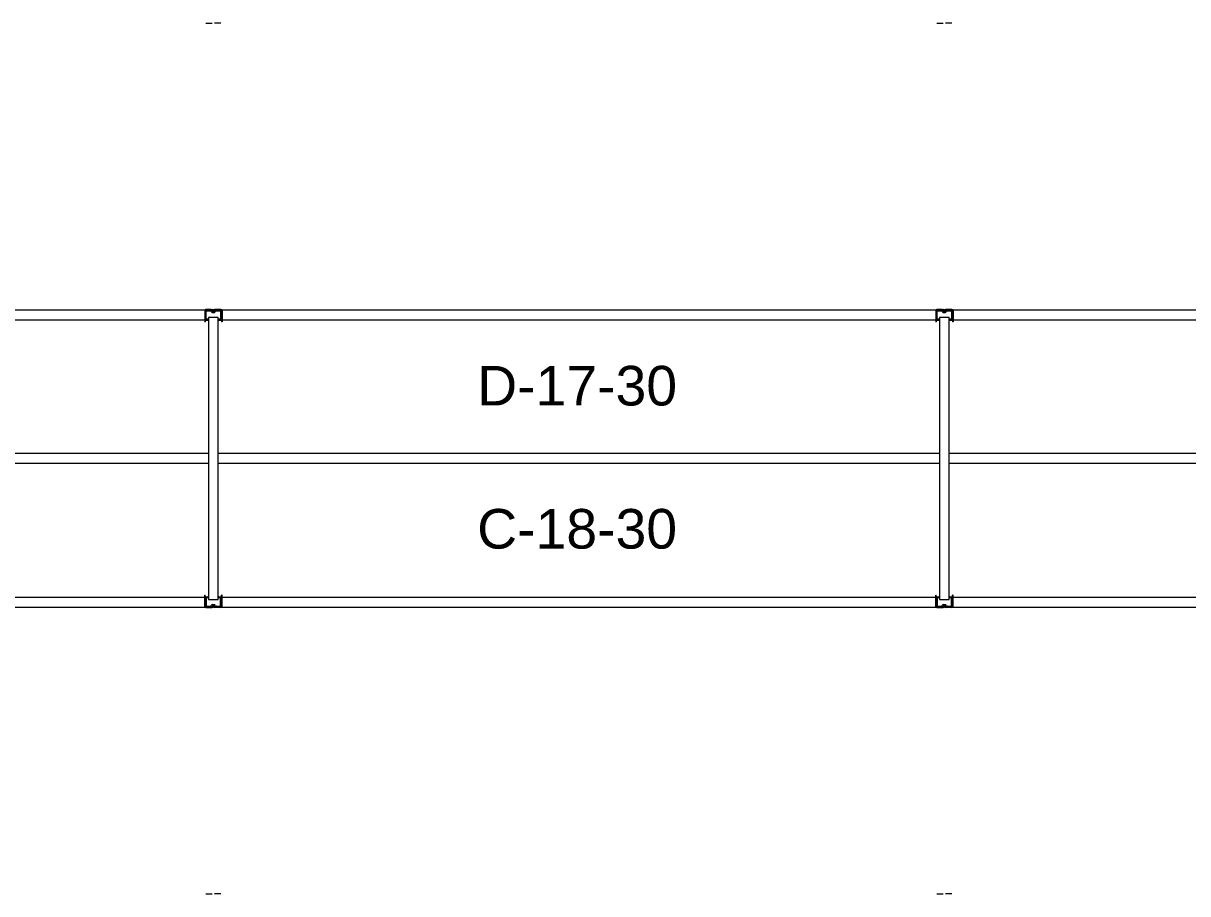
# Model space of a CAD drawing. Header units: inches. Extents: x 2743 to 10591, y -1604 to 5792.
# Drawn here: x 3380.9 to 3616.1, y -568.2 to -392.5 of the extents above; entities that cross this region are included whole.
import ezdxf

# ---------------------------------------------------------------- set-up
doc = ezdxf.new("R2010")
doc.units = ezdxf.units.IN
doc.header["$LTSCALE"] = 0.1875
doc.header["$MEASUREMENT"] = 0
for name, color, linetype, lineweight in [('22 Dimension', 7, 'Continuous', 5), ('32 Echelle', 160, 'Continuous', 15), ('33 Poutre', 30, 'Continuous', 15)]:
    doc.layers.add(name, color=color, linetype=linetype, lineweight=lineweight)
doc.styles.add('arial', font='')
doc.styles.get('arial').set_extended_font_data('Arial')

msp = doc.modelspace()

# ---------------------------------------------------------------- hatches: boundary and pattern name
at = {"layer": '32 Echelle'}
for points in [[(3418.33382, -452.52988), (3418.33382, -452.34238), (3418.14632, -452.34238)], [(3418.33382, -452.52988), (3418.33382, -452.34238), (3418.14632, -452.34238)], [(3420.33382, -452.52988), (3420.33382, -452.34238), (3420.52132, -452.34238)], [(3420.33382, -452.52988), (3420.33382, -452.34238), (3420.52132, -452.34238)], [(3565.95882, -452.52988), (3565.95882, -452.34238), (3565.77132, -452.34238)], [(3565.95882, -452.52988), (3565.95882, -452.34238), (3565.77132, -452.34238)], [(3567.95882, -452.52988), (3567.95882, -452.34238), (3568.14632, -452.34238)], [(3567.95882, -452.52988), (3567.95882, -452.34238), (3568.14632, -452.34238)], [(3418.33382, -508.15488), (3418.33382, -508.34238), (3418.14632, -508.34238)], [(3418.33382, -508.15488), (3418.33382, -508.34238), (3418.14632, -508.34238)], [(3420.33382, -508.15488), (3420.33382, -508.34238), (3420.52132, -508.34238)], [(3420.33382, -508.15488), (3420.33382, -508.34238), (3420.52132, -508.34238)], [(3565.95882, -508.15488), (3565.95882, -508.34238), (3565.77132, -508.34238)], [(3565.95882, -508.15488), (3565.95882, -508.34238), (3565.77132, -508.34238)], [(3567.95882, -508.15488), (3567.95882, -508.34238), (3568.14632, -508.34238)], [(3567.95882, -508.15488), (3567.95882, -508.34238), (3568.14632, -508.34238)]]:
    msp.add_hatch(color=256, dxfattribs=at).paths.add_polyline_path(points)

# ---------------------------------------------------------------- linework, layer by layer
at = {"layer": '22 Dimension'}
for p, q in [((3418.33382, -479.34238), (3272.70882, -479.34238)), ((3565.95882, -479.34238), (3420.33382, -479.34238)), ((3713.58382, -479.34238), (3567.95882, -479.34238)), ((3418.33382, -481.34238), (3272.70882, -481.34238)), ((3565.95882, -481.34238), (3420.33382, -481.34238)), ((3713.58382, -481.34238), (3567.95882, -481.34238))]:
    msp.add_line(p, q, dxfattribs=at)
at = {"layer": '32 Echelle', "linetype": 'Continuous', "lineweight": 25}
for p, q in [((3417.70886, -450.52613), (3417.70886, -452.15863)), ((3417.70886, -450.52613), (3417.70886, -452.15863)), ((3417.79886, -452.15863), (3417.79886, -450.52613)), ((3417.79886, -452.15863), (3417.79886, -450.52613)), ((3418.82145, -450.34238), (3417.89261, -450.34238)), ((3418.82145, -450.34238), (3417.89261, -450.34238)), ((3417.89261, -450.43238), (3418.82145, -450.43238)), ((3417.89261, -450.43238), (3418.82145, -450.43238)), ((3418.9111, -450.49872), (3418.95501, -450.64236)), ((3418.9111, -450.49872), (3418.95501, -450.64236)), ((3419.04108, -450.61604), (3418.99717, -450.47241)), ((3419.04108, -450.61604), (3418.99717, -450.47241)), ((3419.5369, -450.68238), (3419.13073, -450.68238)), ((3419.5369, -450.68238), (3419.13073, -450.68238)), ((3419.13073, -450.77238), (3419.5369, -450.77238)), ((3419.13073, -450.77238), (3419.5369, -450.77238)), ((3419.67047, -450.47241), (3419.62655, -450.61604)), ((3419.67047, -450.47241), (3419.62655, -450.61604)), ((3419.71262, -450.64236), (3419.75653, -450.49872)), ((3419.71262, -450.64236), (3419.75653, -450.49872)), ((3420.77502, -450.34238), (3419.84619, -450.34238)), ((3420.77502, -450.34238), (3419.84619, -450.34238)), ((3419.84619, -450.43238), (3420.77502, -450.43238)), ((3419.84619, -450.43238), (3420.77502, -450.43238)), ((3420.86877, -450.52613), (3420.86877, -452.15863)), ((3420.86877, -450.52613), (3420.86877, -452.15863)), ((3420.95877, -452.15863), (3420.95877, -450.52613)), ((3420.95877, -452.15863), (3420.95877, -450.52613)), ((3565.33386, -450.52613), (3565.33386, -452.15863)), ((3565.33386, -450.52613), (3565.33386, -452.15863)), ((3565.42386, -452.15863), (3565.42386, -450.52613)), ((3565.42386, -452.15863), (3565.42386, -450.52613)), ((3566.44645, -450.34238), (3565.51761, -450.34238)), ((3566.44645, -450.34238), (3565.51761, -450.34238)), ((3565.51761, -450.43238), (3566.44645, -450.43238)), ((3565.51761, -450.43238), (3566.44645, -450.43238)), ((3566.5361, -450.49872), (3566.58001, -450.64236)), ((3566.5361, -450.49872), (3566.58001, -450.64236)), ((3566.66608, -450.61604), (3566.62217, -450.47241)), ((3566.66608, -450.61604), (3566.62217, -450.47241)), ((3567.1619, -450.68238), (3566.75573, -450.68238)), ((3567.1619, -450.68238), (3566.75573, -450.68238)), ((3566.75573, -450.77238), (3567.1619, -450.77238)), ((3566.75573, -450.77238), (3567.1619, -450.77238)), ((3567.29547, -450.47241), (3567.25155, -450.61604)), ((3567.29547, -450.47241), (3567.25155, -450.61604)), ((3567.33762, -450.64236), (3567.38153, -450.49872)), ((3567.33762, -450.64236), (3567.38153, -450.49872)), ((3568.40002, -450.34238), (3567.47119, -450.34238)), ((3568.40002, -450.34238), (3567.47119, -450.34238)), ((3567.47119, -450.43238), (3568.40002, -450.43238)), ((3567.47119, -450.43238), (3568.40002, -450.43238)), ((3568.49377, -450.52613), (3568.49377, -452.15863)), ((3568.49377, -450.52613), (3568.49377, -452.15863)), ((3568.58377, -452.15863), (3568.58377, -450.52613)), ((3568.58377, -452.15863), (3568.58377, -450.52613)), ((3418.30886, -452.25238), (3417.89261, -452.25238)), ((3418.30886, -452.25238), (3417.89261, -452.25238)), ((3417.89261, -452.34238), (3418.30886, -452.34238)), ((3417.89261, -452.34238), (3418.30886, -452.34238)), ((3418.30886, -452.34238), (3418.30886, -452.25238)), ((3418.30886, -452.34238), (3418.30886, -452.25238)), ((3420.77502, -452.25238), (3420.35877, -452.25238)), ((3420.35877, -452.25238), (3420.35877, -452.34238)), ((3420.77502, -452.25238), (3420.35877, -452.25238)), ((3420.35877, -452.25238), (3420.35877, -452.34238)), ((3420.35877, -452.34238), (3420.77502, -452.34238)), ((3420.35877, -452.34238), (3420.77502, -452.34238)), ((3565.93386, -452.25238), (3565.51761, -452.25238)), ((3565.93386, -452.25238), (3565.51761, -452.25238)), ((3565.51761, -452.34238), (3565.93386, -452.34238)), ((3565.51761, -452.34238), (3565.93386, -452.34238)), ((3565.93386, -452.34238), (3565.93386, -452.25238)), ((3565.93386, -452.34238), (3565.93386, -452.25238)), ((3568.40002, -452.25238), (3567.98377, -452.25238)), ((3567.98377, -452.25238), (3567.98377, -452.34238)), ((3568.40002, -452.25238), (3567.98377, -452.25238)), ((3567.98377, -452.25238), (3567.98377, -452.34238)), ((3567.98377, -452.34238), (3568.40002, -452.34238)), ((3567.98377, -452.34238), (3568.40002, -452.34238)), ((3417.70886, -510.15863), (3417.70886, -508.52613)), ((3417.70886, -510.15863), (3417.70886, -508.52613)), ((3417.79886, -508.52613), (3417.79886, -510.15863)), ((3417.79886, -508.52613), (3417.79886, -510.15863)), ((3417.89261, -508.34238), (3418.30886, -508.34238)), ((3417.89261, -508.34238), (3418.30886, -508.34238)), ((3418.30886, -508.43238), (3417.89261, -508.43238)), ((3418.30886, -508.43238), (3417.89261, -508.43238)), ((3417.89261, -510.25238), (3418.82145, -510.25238)), ((3417.89261, -510.25238), (3418.82145, -510.25238)), ((3418.30886, -508.34238), (3418.30886, -508.43238)), ((3418.30886, -508.34238), (3418.30886, -508.43238)), ((3418.9111, -510.18604), (3418.95501, -510.04241)), ((3418.9111, -510.18604), (3418.95501, -510.04241)), ((3419.04108, -510.06872), (3418.99717, -510.21236)), ((3419.04108, -510.06872), (3418.99717, -510.21236)), ((3419.13073, -509.91238), (3419.5369, -509.91238)), ((3419.13073, -509.91238), (3419.5369, -509.91238)), ((3419.5369, -510.00238), (3419.13073, -510.00238)), ((3419.5369, -510.00238), (3419.13073, -510.00238)), ((3419.67047, -510.21236), (3419.62655, -510.06872)), ((3419.67047, -510.21236), (3419.62655, -510.06872)), ((3419.71262, -510.04241), (3419.75653, -510.18604)), ((3419.71262, -510.04241), (3419.75653, -510.18604)), ((3419.84619, -510.25238), (3420.77502, -510.25238)), ((3419.84619, -510.25238), (3420.77502, -510.25238)), ((3420.35877, -508.34238), (3420.77502, -508.34238)), ((3420.35877, -508.43238), (3420.35877, -508.34238)), ((3420.35877, -508.34238), (3420.77502, -508.34238)), ((3420.35877, -508.43238), (3420.35877, -508.34238)), ((3420.77502, -508.43238), (3420.35877, -508.43238)), ((3420.77502, -508.43238), (3420.35877, -508.43238)), ((3420.86877, -510.15863), (3420.86877, -508.52613)), ((3420.86877, -510.15863), (3420.86877, -508.52613)), ((3420.95877, -508.52613), (3420.95877, -510.15863)), ((3420.95877, -508.52613), (3420.95877, -510.15863)), ((3565.33386, -510.15863), (3565.33386, -508.52613)), ((3565.33386, -510.15863), (3565.33386, -508.52613)), ((3565.42386, -508.52613), (3565.42386, -510.15863)), ((3565.42386, -508.52613), (3565.42386, -510.15863)), ((3565.51761, -508.34238), (3565.93386, -508.34238)), ((3565.51761, -508.34238), (3565.93386, -508.34238)), ((3565.93386, -508.43238), (3565.51761, -508.43238)), ((3565.93386, -508.43238), (3565.51761, -508.43238)), ((3565.51761, -510.25238), (3566.44645, -510.25238)), ((3565.51761, -510.25238), (3566.44645, -510.25238)), ((3565.93386, -508.34238), (3565.93386, -508.43238)), ((3565.93386, -508.34238), (3565.93386, -508.43238)), ((3566.5361, -510.18604), (3566.58001, -510.04241)), ((3566.5361, -510.18604), (3566.58001, -510.04241)), ((3566.66608, -510.06872), (3566.62217, -510.21236)), ((3566.66608, -510.06872), (3566.62217, -510.21236)), ((3566.75573, -509.91238), (3567.1619, -509.91238)), ((3566.75573, -509.91238), (3567.1619, -509.91238)), ((3567.1619, -510.00238), (3566.75573, -510.00238)), ((3567.1619, -510.00238), (3566.75573, -510.00238)), ((3567.29547, -510.21236), (3567.25155, -510.06872)), ((3567.29547, -510.21236), (3567.25155, -510.06872)), ((3567.33762, -510.04241), (3567.38153, -510.18604)), ((3567.33762, -510.04241), (3567.38153, -510.18604)), ((3567.47119, -510.25238), (3568.40002, -510.25238)), ((3567.47119, -510.25238), (3568.40002, -510.25238)), ((3567.98377, -508.34238), (3568.40002, -508.34238)), ((3567.98377, -508.43238), (3567.98377, -508.34238)), ((3567.98377, -508.34238), (3568.40002, -508.34238)), ((3567.98377, -508.43238), (3567.98377, -508.34238)), ((3568.40002, -508.43238), (3567.98377, -508.43238)), ((3568.40002, -508.43238), (3567.98377, -508.43238)), ((3568.49377, -510.15863), (3568.49377, -508.52613)), ((3568.49377, -510.15863), (3568.49377, -508.52613)), ((3568.58377, -508.52613), (3568.58377, -510.15863)), ((3568.58377, -508.52613), (3568.58377, -510.15863)), ((3418.82145, -510.34238), (3417.89261, -510.34238)), ((3418.82145, -510.34238), (3417.89261, -510.34238)), ((3420.77502, -510.34238), (3419.84619, -510.34238)), ((3420.77502, -510.34238), (3419.84619, -510.34238)), ((3566.44645, -510.34238), (3565.51761, -510.34238)), ((3566.44645, -510.34238), (3565.51761, -510.34238)), ((3568.40002, -510.34238), (3567.47119, -510.34238)), ((3568.40002, -510.34238), (3567.47119, -510.34238))]:
    msp.add_line(p, q, dxfattribs=at)
at = {"layer": '32 Echelle'}
for p, q in [((3418.33382, -452.34238), (3418.14632, -452.34238)), ((3418.33382, -452.52988), (3418.14632, -452.34238)), ((3418.33382, -452.34238), (3418.14632, -452.34238)), ((3418.33382, -452.52988), (3418.14632, -452.34238)), ((3420.33382, -451.84238), (3418.33382, -451.84238)), ((3418.33382, -451.84238), (3418.33382, -508.84238)), ((3420.33382, -451.84238), (3418.33382, -451.84238)), ((3418.33382, -451.84238), (3418.33382, -508.84238)), ((3418.33382, -452.52988), (3418.33382, -452.34238)), ((3418.33382, -452.52988), (3418.33382, -452.34238)), ((3420.33382, -508.84238), (3420.33382, -451.84238)), ((3420.33382, -508.84238), (3420.33382, -451.84238)), ((3420.33382, -452.34238), (3420.52132, -452.34238)), ((3420.33382, -452.52988), (3420.33382, -452.34238)), ((3420.33382, -452.52988), (3420.52132, -452.34238)), ((3420.33382, -452.34238), (3420.52132, -452.34238)), ((3420.33382, -452.52988), (3420.33382, -452.34238)), ((3420.33382, -452.52988), (3420.52132, -452.34238)), ((3565.95882, -452.34238), (3565.77132, -452.34238)), ((3565.95882, -452.52988), (3565.77132, -452.34238)), ((3565.95882, -452.34238), (3565.77132, -452.34238)), ((3565.95882, -452.52988), (3565.77132, -452.34238)), ((3567.95882, -451.84238), (3565.95882, -451.84238)), ((3565.95882, -451.84238), (3565.95882, -508.84238)), ((3567.95882, -451.84238), (3565.95882, -451.84238)), ((3565.95882, -451.84238), (3565.95882, -508.84238)), ((3565.95882, -452.52988), (3565.95882, -452.34238)), ((3565.95882, -452.52988), (3565.95882, -452.34238)), ((3567.95882, -508.84238), (3567.95882, -451.84238)), ((3567.95882, -508.84238), (3567.95882, -451.84238)), ((3567.95882, -452.34238), (3568.14632, -452.34238)), ((3567.95882, -452.52988), (3567.95882, -452.34238)), ((3567.95882, -452.52988), (3568.14632, -452.34238)), ((3567.95882, -452.34238), (3568.14632, -452.34238)), ((3567.95882, -452.52988), (3567.95882, -452.34238)), ((3567.95882, -452.52988), (3568.14632, -452.34238)), ((3418.33382, -508.15488), (3418.14632, -508.34238)), ((3418.33382, -508.15488), (3418.14632, -508.34238)), ((3418.33382, -508.34238), (3418.14632, -508.34238)), ((3418.33382, -508.34238), (3418.14632, -508.34238)), ((3418.33382, -508.15488), (3418.33382, -508.34238)), ((3418.33382, -508.15488), (3418.33382, -508.34238)), ((3418.33382, -508.84238), (3420.33382, -508.84238)), ((3418.33382, -508.84238), (3420.33382, -508.84238)), ((3420.33382, -508.15488), (3420.33382, -508.34238)), ((3420.33382, -508.15488), (3420.52132, -508.34238)), ((3420.33382, -508.15488), (3420.33382, -508.34238)), ((3420.33382, -508.15488), (3420.52132, -508.34238)), ((3420.33382, -508.34238), (3420.52132, -508.34238)), ((3420.33382, -508.34238), (3420.52132, -508.34238)), ((3565.95882, -508.15488), (3565.77132, -508.34238)), ((3565.95882, -508.15488), (3565.77132, -508.34238)), ((3565.95882, -508.34238), (3565.77132, -508.34238)), ((3565.95882, -508.34238), (3565.77132, -508.34238)), ((3565.95882, -508.15488), (3565.95882, -508.34238)), ((3565.95882, -508.15488), (3565.95882, -508.34238)), ((3565.95882, -508.84238), (3567.95882, -508.84238)), ((3565.95882, -508.84238), (3567.95882, -508.84238)), ((3567.95882, -508.15488), (3567.95882, -508.34238)), ((3567.95882, -508.15488), (3568.14632, -508.34238)), ((3567.95882, -508.15488), (3567.95882, -508.34238)), ((3567.95882, -508.15488), (3568.14632, -508.34238)), ((3567.95882, -508.34238), (3568.14632, -508.34238)), ((3567.95882, -508.34238), (3568.14632, -508.34238))]:
    msp.add_line(p, q, dxfattribs=at)
at = {"layer": '32 Echelle', "linetype": 'Continuous', "lineweight": 25}
for centre, radius, start, end in [((3417.89261, -450.52613), 0.18375, 90, 180), ((3417.89261, -450.52613), 0.18375, 90, 180), ((3417.89261, -450.52613), 0.09375, 90, 180), ((3417.89261, -450.52613), 0.09375, 90, 180), ((3418.82145, -450.52613), 0.18375, 17, 90), ((3418.82145, -450.52613), 0.18375, 17, 90), ((3418.82145, -450.52613), 0.09375, 17, 90), ((3418.82145, -450.52613), 0.09375, 17, 90), ((3419.13073, -450.58863), 0.18375, 197, 270), ((3419.13073, -450.58863), 0.18375, 197, 270), ((3419.13073, -450.58863), 0.09375, 197, 270), ((3419.13073, -450.58863), 0.09375, 197, 270), ((3419.5369, -450.58863), 0.09375, 270, 343), ((3419.5369, -450.58863), 0.09375, 270, 343), ((3419.5369, -450.58863), 0.18375, 270, 343), ((3419.5369, -450.58863), 0.18375, 270, 343), ((3419.84619, -450.52613), 0.18375, 90, 163), ((3419.84619, -450.52613), 0.18375, 90, 163), ((3419.84619, -450.52613), 0.09375, 90, 163), ((3419.84619, -450.52613), 0.09375, 90, 163), ((3420.77502, -450.52613), 0.18375, 0, 90), ((3420.77502, -450.52613), 0.18375, 0, 90), ((3420.77502, -450.52613), 0.09375, 0, 90), ((3420.77502, -450.52613), 0.09375, 0, 90), ((3565.51761, -450.52613), 0.18375, 90, 180), ((3565.51761, -450.52613), 0.18375, 90, 180), ((3565.51761, -450.52613), 0.09375, 90, 180), ((3565.51761, -450.52613), 0.09375, 90, 180), ((3566.44645, -450.52613), 0.18375, 17, 90), ((3566.44645, -450.52613), 0.18375, 17, 90), ((3566.44645, -450.52613), 0.09375, 17, 90), ((3566.44645, -450.52613), 0.09375, 17, 90), ((3566.75573, -450.58863), 0.18375, 197, 270), ((3566.75573, -450.58863), 0.18375, 197, 270), ((3566.75573, -450.58863), 0.09375, 197, 270), ((3566.75573, -450.58863), 0.09375, 197, 270), ((3567.1619, -450.58863), 0.09375, 270, 343), ((3567.1619, -450.58863), 0.09375, 270, 343), ((3567.1619, -450.58863), 0.18375, 270, 343), ((3567.1619, -450.58863), 0.18375, 270, 343), ((3567.47119, -450.52613), 0.18375, 90, 163), ((3567.47119, -450.52613), 0.18375, 90, 163), ((3567.47119, -450.52613), 0.09375, 90, 163), ((3567.47119, -450.52613), 0.09375, 90, 163), ((3568.40002, -450.52613), 0.18375, 0, 90), ((3568.40002, -450.52613), 0.18375, 0, 90), ((3568.40002, -450.52613), 0.09375, 0, 90), ((3568.40002, -450.52613), 0.09375, 0, 90), ((3417.89261, -452.15863), 0.18375, 180, 270), ((3417.89261, -452.15863), 0.18375, 180, 270), ((3417.89261, -452.15863), 0.09375, 180, 270), ((3417.89261, -452.15863), 0.09375, 180, 270), ((3420.77502, -452.15863), 0.09375, 270, 0), ((3420.77502, -452.15863), 0.18375, 270, 0), ((3420.77502, -452.15863), 0.09375, 270, 0), ((3420.77502, -452.15863), 0.18375, 270, 0), ((3565.51761, -452.15863), 0.18375, 180, 270), ((3565.51761, -452.15863), 0.18375, 180, 270), ((3565.51761, -452.15863), 0.09375, 180, 270), ((3565.51761, -452.15863), 0.09375, 180, 270), ((3568.40002, -452.15863), 0.09375, 270, 0), ((3568.40002, -452.15863), 0.18375, 270, 0), ((3568.40002, -452.15863), 0.09375, 270, 0), ((3568.40002, -452.15863), 0.18375, 270, 0), ((3417.89261, -508.52613), 0.18375, 90, 180), ((3417.89261, -508.52613), 0.18375, 90, 180), ((3417.89261, -510.15863), 0.18375, 180, 270), ((3417.89261, -510.15863), 0.18375, 180, 270), ((3417.89261, -508.52613), 0.09375, 90, 180), ((3417.89261, -508.52613), 0.09375, 90, 180), ((3417.89261, -510.15863), 0.09375, 180, 270), ((3417.89261, -510.15863), 0.09375, 180, 270), ((3418.82145, -510.15863), 0.09375, 270, 343), ((3418.82145, -510.15863), 0.09375, 270, 343), ((3418.82145, -510.15863), 0.18375, 270, 343), ((3418.82145, -510.15863), 0.18375, 270, 343), ((3419.13073, -510.09613), 0.18375, 90, 163), ((3419.13073, -510.09613), 0.18375, 90, 163), ((3419.13073, -510.09613), 0.09375, 90, 163), ((3419.13073, -510.09613), 0.09375, 90, 163), ((3419.5369, -510.09613), 0.18375, 17, 90), ((3419.5369, -510.09613), 0.18375, 17, 90), ((3419.5369, -510.09613), 0.09375, 17, 90), ((3419.5369, -510.09613), 0.09375, 17, 90), ((3419.84619, -510.15863), 0.18375, 197, 270), ((3419.84619, -510.15863), 0.18375, 197, 270), ((3419.84619, -510.15863), 0.09375, 197, 270), ((3419.84619, -510.15863), 0.09375, 197, 270), ((3420.77502, -508.52613), 0.18375, 0, 90), ((3420.77502, -508.52613), 0.18375, 0, 90), ((3420.77502, -508.52613), 0.09375, 0, 90), ((3420.77502, -508.52613), 0.09375, 0, 90), ((3420.77502, -510.15863), 0.09375, 270, 0), ((3420.77502, -510.15863), 0.18375, 270, 0), ((3420.77502, -510.15863), 0.09375, 270, 0), ((3420.77502, -510.15863), 0.18375, 270, 0), ((3565.51761, -508.52613), 0.18375, 90, 180), ((3565.51761, -508.52613), 0.18375, 90, 180), ((3565.51761, -510.15863), 0.18375, 180, 270), ((3565.51761, -510.15863), 0.18375, 180, 270), ((3565.51761, -508.52613), 0.09375, 90, 180), ((3565.51761, -508.52613), 0.09375, 90, 180), ((3565.51761, -510.15863), 0.09375, 180, 270), ((3565.51761, -510.15863), 0.09375, 180, 270), ((3566.44645, -510.15863), 0.09375, 270, 343), ((3566.44645, -510.15863), 0.09375, 270, 343), ((3566.44645, -510.15863), 0.18375, 270, 343), ((3566.44645, -510.15863), 0.18375, 270, 343), ((3566.75573, -510.09613), 0.18375, 90, 163), ((3566.75573, -510.09613), 0.18375, 90, 163), ((3566.75573, -510.09613), 0.09375, 90, 163), ((3566.75573, -510.09613), 0.09375, 90, 163), ((3567.1619, -510.09613), 0.18375, 17, 90), ((3567.1619, -510.09613), 0.18375, 17, 90), ((3567.1619, -510.09613), 0.09375, 17, 90), ((3567.1619, -510.09613), 0.09375, 17, 90), ((3567.47119, -510.15863), 0.18375, 197, 270), ((3567.47119, -510.15863), 0.18375, 197, 270), ((3567.47119, -510.15863), 0.09375, 197, 270), ((3567.47119, -510.15863), 0.09375, 197, 270), ((3568.40002, -508.52613), 0.18375, 0, 90), ((3568.40002, -508.52613), 0.18375, 0, 90), ((3568.40002, -508.52613), 0.09375, 0, 90), ((3568.40002, -508.52613), 0.09375, 0, 90), ((3568.40002, -510.15863), 0.09375, 270, 0), ((3568.40002, -510.15863), 0.18375, 270, 0), ((3568.40002, -510.15863), 0.09375, 270, 0), ((3568.40002, -510.15863), 0.18375, 270, 0)]:
    msp.add_arc(centre, radius, start, end, dxfattribs=at)
at = {"layer": '33 Poutre'}
for p, q in [((3417.82782, -392.46138), (3419.08982, -392.46138)), ((3420.83982, -392.46138), (3419.57782, -392.46138)), ((3565.45282, -392.46138), (3566.71482, -392.46138)), ((3568.46482, -392.46138), (3567.20282, -392.46138)), ((3273.45882, -450.34238), (3417.58382, -450.34238)), ((3417.58382, -450.34238), (3417.58382, -452.34238)), ((3417.58382, -450.46738), (3417.58382, -452.72338)), ((3417.70282, -450.46738), (3417.70282, -452.72338)), ((3417.82782, -450.22338), (3419.08982, -450.22338)), ((3419.08982, -450.34238), (3417.82782, -450.34238)), ((3419.21482, -450.68238), (3419.21482, -450.46738)), ((3419.21482, -450.68238), (3419.33382, -450.68238)), ((3419.33382, -450.68238), (3419.33382, -450.46738)), ((3419.33382, -450.68238), (3419.33382, -450.46738)), ((3419.45282, -450.68238), (3419.33382, -450.68238)), ((3419.45282, -450.68238), (3419.45282, -450.46738)), ((3420.83982, -450.22338), (3419.57782, -450.22338)), ((3419.57782, -450.34238), (3420.83982, -450.34238)), ((3420.96482, -450.46738), (3420.96482, -452.72338)), ((3421.08382, -450.34238), (3565.20882, -450.34238)), ((3421.08382, -450.34238), (3421.08382, -452.34238)), ((3421.08382, -450.46738), (3421.08382, -452.72338)), ((3565.20882, -450.34238), (3565.20882, -452.34238)), ((3565.20882, -450.46738), (3565.20882, -452.72338)), ((3565.32782, -450.46738), (3565.32782, -452.72338)), ((3565.45282, -450.22338), (3566.71482, -450.22338)), ((3566.71482, -450.34238), (3565.45282, -450.34238)), ((3566.83982, -450.68238), (3566.83982, -450.46738)), ((3566.83982, -450.68238), (3566.95882, -450.68238)), ((3566.95882, -450.68238), (3566.95882, -450.46738)), ((3566.95882, -450.68238), (3566.95882, -450.46738)), ((3567.07782, -450.68238), (3566.95882, -450.68238)), ((3567.07782, -450.68238), (3567.07782, -450.46738)), ((3568.46482, -450.22338), (3567.20282, -450.22338)), ((3567.20282, -450.34238), (3568.46482, -450.34238)), ((3568.58982, -450.46738), (3568.58982, -452.72338)), ((3568.70882, -450.34238), (3712.83382, -450.34238)), ((3568.70882, -450.34238), (3568.70882, -452.34238)), ((3568.70882, -450.46738), (3568.70882, -452.72338)), ((3273.45882, -452.34238), (3417.58382, -452.34238)), ((3417.58382, -452.72338), (3417.70282, -452.72338)), ((3421.08382, -452.72338), (3420.96482, -452.72338)), ((3421.08382, -452.34238), (3565.20882, -452.34238)), ((3565.20882, -452.72338), (3565.32782, -452.72338)), ((3568.70882, -452.72338), (3568.58982, -452.72338)), ((3568.70882, -452.34238), (3712.83382, -452.34238)), ((3273.45882, -508.34238), (3417.58382, -508.34238)), ((3417.58382, -510.21738), (3417.58382, -507.96138)), ((3417.58382, -507.96138), (3417.70282, -507.96138)), ((3417.58382, -510.34238), (3417.58382, -508.34238)), ((3417.70282, -510.21738), (3417.70282, -507.96138)), ((3419.21482, -510.00238), (3419.21482, -510.21738)), ((3419.21482, -510.00238), (3419.33382, -510.00238)), ((3419.33382, -510.00238), (3419.33382, -510.21738)), ((3419.33382, -510.00238), (3419.33382, -510.21738)), ((3419.45282, -510.00238), (3419.33382, -510.00238)), ((3419.45282, -510.00238), (3419.45282, -510.21738)), ((3421.08382, -507.96138), (3420.96482, -507.96138)), ((3420.96482, -510.21738), (3420.96482, -507.96138)), ((3421.08382, -510.21738), (3421.08382, -507.96138)), ((3421.08382, -508.34238), (3565.20882, -508.34238)), ((3421.08382, -510.34238), (3421.08382, -508.34238)), ((3565.20882, -510.21738), (3565.20882, -507.96138)), ((3565.20882, -507.96138), (3565.32782, -507.96138)), ((3565.20882, -510.34238), (3565.20882, -508.34238)), ((3565.32782, -510.21738), (3565.32782, -507.96138)), ((3566.83982, -510.00238), (3566.83982, -510.21738)), ((3566.83982, -510.00238), (3566.95882, -510.00238)), ((3566.95882, -510.00238), (3566.95882, -510.21738)), ((3566.95882, -510.00238), (3566.95882, -510.21738)), ((3567.07782, -510.00238), (3566.95882, -510.00238)), ((3567.07782, -510.00238), (3567.07782, -510.21738)), ((3568.70882, -507.96138), (3568.58982, -507.96138)), ((3568.58982, -510.21738), (3568.58982, -507.96138)), ((3568.70882, -510.21738), (3568.70882, -507.96138)), ((3568.70882, -508.34238), (3712.83382, -508.34238)), ((3568.70882, -510.34238), (3568.70882, -508.34238)), ((3273.45882, -510.34238), (3417.58382, -510.34238)), ((3419.08982, -510.34238), (3417.82782, -510.34238)), ((3417.82782, -510.46138), (3419.08982, -510.46138)), ((3419.57782, -510.34238), (3420.83982, -510.34238)), ((3420.83982, -510.46138), (3419.57782, -510.46138)), ((3421.08382, -510.34238), (3565.20882, -510.34238)), ((3566.71482, -510.34238), (3565.45282, -510.34238)), ((3565.45282, -510.46138), (3566.71482, -510.46138)), ((3567.20282, -510.34238), (3568.46482, -510.34238)), ((3568.46482, -510.46138), (3567.20282, -510.46138)), ((3568.70882, -510.34238), (3712.83382, -510.34238)), ((3417.82782, -568.22338), (3419.08982, -568.22338)), ((3420.83982, -568.22338), (3419.57782, -568.22338)), ((3565.45282, -568.22338), (3566.71482, -568.22338)), ((3568.46482, -568.22338), (3567.20282, -568.22338))]:
    msp.add_line(p, q, dxfattribs=at)
for centre, radius, start, end in [((3417.82782, -450.46738), 0.244, 90, 180), ((3417.82782, -450.46738), 0.125, 90, 180), ((3419.08982, -450.46738), 0.244, 0, 90), ((3419.08982, -450.46738), 0.125, 0, 90), ((3419.57782, -450.46738), 0.244, 90, 180), ((3419.57782, -450.46738), 0.125, 90, 180), ((3420.83982, -450.46738), 0.244, 0, 90), ((3420.83982, -450.46738), 0.125, 0, 90), ((3565.45282, -450.46738), 0.244, 90, 180), ((3565.45282, -450.46738), 0.125, 90, 180), ((3566.71482, -450.46738), 0.244, 0, 90), ((3566.71482, -450.46738), 0.125, 0, 90), ((3567.20282, -450.46738), 0.244, 90, 180), ((3567.20282, -450.46738), 0.125, 90, 180), ((3568.46482, -450.46738), 0.244, 0, 90), ((3568.46482, -450.46738), 0.125, 0, 90), ((3417.82782, -510.21738), 0.244, 180, 270), ((3417.82782, -510.21738), 0.125, 180, 270), ((3419.08982, -510.21738), 0.125, 270, 0), ((3419.08982, -510.21738), 0.244, 270, 0), ((3419.57782, -510.21738), 0.244, 180, 270), ((3419.57782, -510.21738), 0.125, 180, 270), ((3420.83982, -510.21738), 0.244, 270, 0), ((3420.83982, -510.21738), 0.125, 270, 0), ((3565.45282, -510.21738), 0.244, 180, 270), ((3565.45282, -510.21738), 0.125, 180, 270), ((3566.71482, -510.21738), 0.125, 270, 0), ((3566.71482, -510.21738), 0.244, 270, 0), ((3567.20282, -510.21738), 0.244, 180, 270), ((3567.20282, -510.21738), 0.125, 180, 270), ((3568.46482, -510.21738), 0.244, 270, 0), ((3568.46482, -510.21738), 0.125, 270, 0)]:
    msp.add_arc(centre, radius, start, end, dxfattribs=at)

# ---------------------------------------------------------------- texts
at = {"layer": '22 Dimension', "char_height": 8, "attachment_point": 1, "style": 'arial'}
for s, insert in [('{\\fArial Unicode MS|b0|i0|c0|p2;\\C8;D-17-30}', (3472.61083, -461.63949)), ('{\\fArial Unicode MS|b0|i0|c0|p2;\\C8;C-18-30}', (3472.61083, -490.53793))]:
    msp.add_mtext_dynamic_manual_height_columns(s, width=68.8901007, gutter_width=5, heights=[0], dxfattribs=dict(at, insert=insert))

doc.saveas('drawing.dxf')
